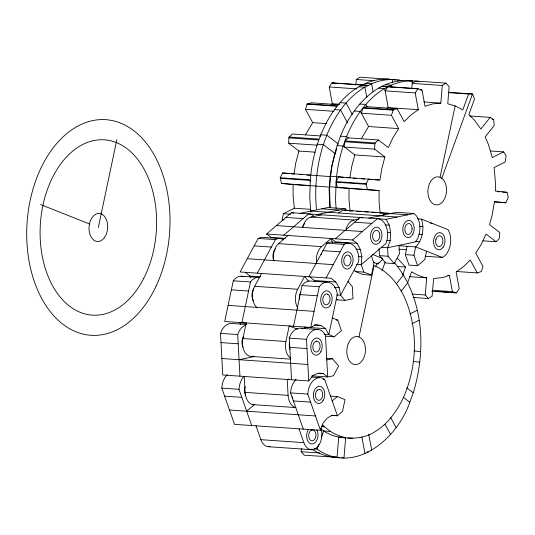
<?xml version="1.0" encoding="UTF-8"?>
<svg xmlns="http://www.w3.org/2000/svg" width="535" height="535" viewBox="0 0 535 535"><rect width="100%" height="100%" fill="white"/><g stroke="black" fill="none" stroke-linecap="round" stroke-linejoin="round"><path stroke-width="0.8" d="M315.189 152.167L298.918 151.037L288.706 143.193L288.867 137.876L289.174 137.04L292.451 133.997L320.92 135.97M494.407 201.989L505.796 202.785L508.25 197.415L507.006 192.326L495.37 191.022L495.45 182.763L494.153 167.482L505.16 162.018L506.163 155.832L503.642 151.893L492.294 157.531L488.221 143.975L485.158 136.913L494.186 125.638L493.711 119.573L490.174 117.386L480.865 129.015L474.271 119.954L468.861 114.557L474.498 99.142L472.505 93.953L468.6 94.026L462.795 109.909L455.118 105.89L447.748 103.81L449.159 86.663L445.956 83.132L442.278 85.453L440.82 103.121L432.534 103.93L425.031 106.311L422.008 90.04L417.962 88.877L415.187 92.923L418.303 109.688L410.666 115.206L404.172 121.679L397.171 108.752L393.319 109.769L391.446 115.292L398.662 128.614L392.837 137.99L388.343 147.573L378.426 139.963L375.149 143.005L374.841 143.841L344.747 141.755L344.587 147.071L354.805 154.916L384.892 157.002L381.769 168.819L379.95 180.054L330.583 176.242L329.573 188.307L330.035 207.533M384.892 157.002L374.674 149.158L374.841 143.841M336.776 148.469L331.901 165.362L330.088 176.597L282.661 172.952L280.24 177.754L281.45 183.405L293.113 184.582L293.1 195.67L294.303 208.215L283.303 213.712L282.219 219.524L282.299 219.898L283.924 220.012M330.088 176.597L329.112 189.932L330.021 207.787M329.727 186.735L349.001 188.46L348.981 199.548L350.091 211.358M367.425 189.37L366.174 184.287L336.087 182.194L337.331 187.283L379.088 190.547L379.074 201.635L380.178 213.445M398.99 245.338L399.444 253.857L394.215 263.568L388.062 256.238L387.601 247.725L390.209 240.636L390.63 232.725L389.373 225.168L386.069 219.323L291.414 212.696L266.577 234.009L271.191 237.373L285.242 238.342M280.206 178.315L310.293 180.409L309.745 197.85L310.855 211.907M336.087 182.194L335.532 199.642L336.107 208.784M368.635 178.917L366.214 183.719L336.127 181.632C336.983 169.595 339.484 157.691 343.055 146.169L344.747 141.755M366.174 184.287L366.214 183.719M394.302 262.458C423.941 298.048 426.435 349.783 413.321 392.63L409.75 402.44C397.258 438.854 353.836 476.464 315.831 448.183M355.842 85.112L356.303 79.488L359.981 77.167L391.453 79.494M392.342 82.805L392.61 79.595L386.591 79.18M411.789 88.188L412.385 80.966L406.366 80.551M339.531 457.412L304.375 455.245L301.172 451.714L301.446 448.45M266.577 234.009L352.545 239.974L357.159 243.338L360.276 249.424L361.887 256.793L361.225 264.685L363.827 272.101L371.517 275.15L373.998 263.374L371.39 255.957M505.796 202.785L494.48 201.601L492.073 215.498L489.538 224.653L499.743 232.538L499.269 238.69L495.992 241.726L486.088 234.083L480.992 244.762L475.762 253.048L482.965 266.39L481.393 271.546L477.24 272.93L470.258 259.983L463.765 266.457L456.128 271.967L459.217 288.753L456.442 292.792L452.396 291.635L449.393 275.351L442.806 277.525L433.604 278.534L432.126 296.203L428.448 298.523L425.245 294.992L426.683 277.852L409.603 276.669M426.569 251.209L424.81 259.535L417.621 265.708L413.943 255.222L415.695 246.896C422.804 239.78 424.342 228.525 421.547 219.136L417.447 218.855M349.863 177.968L351.676 166.733L354.805 154.916M330.282 396.081L337.317 396.569L345.008 399.625L342.527 411.402L337.438 415.762L332.228 415.227L327.233 418.089L323 423.145L320.492 430.307L234.517 424.342L221.804 388.116L222.232 384.578A17.227 11.389 -86 0 1 227.375 374.54M251.711 425.532L238.998 389.313L239.426 385.768A17.227 11.389 -86 0 1 244.054 376.252M303.298 429.11L290.579 392.891L291.007 389.353A17.227 11.389 -86 0 1 296.149 379.315M320.492 430.307L307.772 394.088L308.2 390.543A17.227 11.389 -86 0 1 322.585 378.205L324.725 379.542L337.438 415.762L331.185 415.327M330.583 176.242L331.887 166.586L334.121 155.999L337.037 145.754L340.608 135.937C351.89 107.261 377.87 76.632 411.843 80.999M98.34 227.482L116.844 139.675M243.953 276.769A17.227 11.389 -86 0 0 235.239 278.595L233.287 280.795L224.713 321.475L310.688 327.44L315.724 324.758L320.92 325.487L325.594 328.671L328.811 334.636L334.248 336.789L341.437 330.623L337.752 320.137L332.322 317.977M241.914 322.665L250.487 281.985L252.433 279.792A17.227 11.389 -86 0 1 259.702 277.545M253.383 356.143A14.358 9.49 -86 0 1 242.937 338.515L246.207 322.966M290.9 358.383A14.358 9.49 -86 0 1 285.917 341.497L289.194 325.949L297.5 329.246M293.494 326.25L302.068 285.563L304.02 283.369A17.227 11.389 -86 0 1 309.798 280.995L326.992 282.186M310.688 327.44L319.261 286.76L321.214 284.566A17.227 11.389 -86 0 1 336.589 290.665L337.384 293.949L328.811 334.636L324.123 334.308M358.998 336.93L356.598 336.482A14.07 9.302 -86 0 0 347.489 356.577A14.07 9.302 -86 0 0 362.964 359.473A14.07 9.302 -86 0 0 358.998 336.93L374.032 265.594C387.962 271.252 397.926 283.63 404.259 296.905C418.531 328.523 417.353 366.221 403.33 397.712C397.023 411.154 387.888 423.827 375.042 431.671C364.315 438.807 351.013 439.068 338.715 437.075C332.115 435.811 325.775 432.902 320.512 428.682M417.621 265.708L409.021 265.113L405.343 254.627L407.095 246.301M440.084 177.225L437.683 176.777A14.07 9.302 -86 0 0 428.301 195.743A14.07 9.302 -86 0 0 442.846 201.521A14.07 9.302 -86 0 0 442.284 178.603L440.084 177.225L455.118 105.89M298.918 151.037L295.795 162.854L293.976 174.089L291.555 173.848M326.517 123.605L312.694 122.642L305.478 109.327L307.043 104.171L311.196 102.787L338.849 104.706M393.018 110.136L362.924 108.05L361.359 113.206L368.575 126.521L398.662 128.614M280.24 177.754L310.333 179.84C311.189 167.803 313.697 155.906 317.262 144.376L318.96 139.963L288.867 137.876M307.043 104.171L337.137 106.258C330.242 114.737 325.106 124.535 320.839 134.566L319.261 139.127L289.174 137.04M375.149 143.005L345.055 140.919L346.627 136.358C350.9 126.327 356.029 116.53 362.924 108.05M441.783 178.289L472.505 93.953L448.918 92.314M375.69 266.784L376.834 263.648M382.043 270.643L385.2 262.01M318.8 444.311L317.081 449.019L314.072 448.811M321.381 437.249L323.675 430.976L330.55 431.451C335.137 434.393 340.24 436.58 345.597 437.556M402.741 274.803L405.57 267.105L397.411 258.318M407.476 283.082L411.636 271.753C416.217 274.689 421.326 276.876 426.683 277.852M326.23 358.303L332.482 358.738L338.635 366.06L333.399 375.777L327.708 376.968L323.147 373.45L317.91 373.276L312.814 375.617L308.728 380.947L222.754 374.981L220.514 333.358L221.798 330.255A17.227 11.389 -86 0 1 232.564 323.541L246.481 324.504M239.947 376.172L237.707 334.556L238.991 331.446A17.227 11.389 -86 0 1 246.04 324.959M291.535 379.75L289.295 338.133L290.579 335.03A17.227 11.389 -86 0 1 302.79 328.731M308.728 380.947L306.488 339.324L307.772 336.221A17.227 11.389 -86 0 1 323.876 332.844L325.467 335.345L327.708 376.968L311.858 375.864M305.452 134.853L312.694 122.642M361.332 138.732L368.575 126.521M336.127 181.632L338.541 176.824L343.39 177.319M280.674 238.623L263.481 237.433A17.227 11.389 -86 0 0 260.505 237.466L258.184 238.423L240.101 271.974L331.299 278.307L335.793 281.992L339.197 287.71L340.581 295.206L344.928 300.389L352.98 298.697L352.331 286.653L347.984 281.47M257.302 273.164L275.385 239.613L277.698 238.663A17.227 11.389 -86 0 1 283.517 239.754M257.302 307.832A14.358 9.49 -86 0 1 254.687 286.285L261.595 273.465M297.861 308.12A14.358 9.49 -86 0 1 297.674 289.268L304.582 276.448L308.882 281.564M308.882 276.742L326.965 243.191L329.279 242.241A17.227 11.389 -86 0 1 332.262 242.201L349.455 243.398M326.076 277.939L344.159 244.388L346.473 243.432A17.227 11.389 -86 0 1 358.784 258.084L358.664 261.655L340.581 295.206L336.669 294.932M373.249 262.177L377.897 264.022L378.747 262.638M330.938 104.626L332.329 103.723L329.212 86.958L331.988 82.912L368.361 85.299M307.344 103.803L337.438 105.89C344.065 97.323 352.384 89.9 362.081 84.998M396.415 283.817L403.443 274.977M401.21 291.087L407.737 282.868M393.319 109.769L363.232 107.682C369.859 99.115 378.178 91.686 387.875 86.79L385.1 90.836L388.216 107.602L386.818 108.505M377.897 264.022L382.819 259.294M345.055 140.919L348.338 137.876L378.426 139.963M283.771 235.199L308.608 213.886L310.942 214.321A17.227 11.389 -86 0 1 313.63 216.006M273.606 259.823A14.358 9.49 -86 0 1 278.575 243.639L288.064 235.5M316.593 262.805A14.358 9.49 -86 0 1 321.562 246.622L331.051 238.483L335.666 241.847L357.159 243.338M335.351 238.777L360.195 217.464L362.523 217.899M352.545 239.974L377.389 218.661L379.716 219.096A17.227 11.389 -86 0 1 387.079 240.068L386.063 243.371L361.225 264.685L356.537 264.364M246.682 411.201L254.841 404.199M332.235 400.936L337.317 396.569M425.058 256.245L442.251 257.435L444.485 256.044A17.227 11.389 -86 0 0 449.447 232.491L448.103 229.675L421.547 219.136M410.057 313.878L417.206 310.287M411.91 323.829L419.072 320.231M362.342 84.878C370.835 80.464 380.525 78.471 390.075 79.254M388.129 86.67C396.629 82.25 406.312 80.263 415.869 81.046L445.956 83.132M363.232 107.682L367.077 106.666L397.171 108.752M300.095 213.358L327.915 207.526L345.108 208.724L347.095 210.476M317.295 214.548L345.108 208.724M302.75 227.315A14.358 9.49 -86 0 1 310.962 217.076L321.588 214.849M310.962 217.076L353.949 220.059L358.858 219.029M368.876 218.133L396.689 212.301L413.889 213.492L415.876 215.251A17.227 11.389 -86 0 1 417.173 239.346L415.414 241.894L387.601 247.725L381.348 247.29M386.069 219.323L413.889 213.492M337.939 299.453L336.334 299.787L344.928 300.389M239.065 359.701L254.085 356.551M326.791 359.928L332.482 358.738M288.813 379.121L287.235 379.455L288.091 395.358A14.358 9.49 -86 0 0 295.862 407.596L252.874 404.614M393.519 79.849L395.773 80.009M397.278 80.11L399.531 80.27M415.548 81.38L418.557 81.587M356.303 79.488L374.199 80.731M442.278 85.453L412.184 83.366L415.869 81.046L419.306 81.641M365.599 83.38L371.618 83.794C381.167 79.434 392.122 78.478 402.353 80.705M385.374 84.751L391.393 85.172L391.787 87.252M382.11 86.249L418.223 88.756M331.988 82.912L368.1 85.419M381.856 86.369L417.962 88.877M420.383 89.927L422.008 90.04M448.27 92.615L468.6 94.026M358.871 86.77L364.89 87.192L371.618 83.794L373.096 91.732M378.646 88.141L384.665 88.563L385.1 90.836L415.187 92.923M329.212 86.958L356.865 88.877M423.747 101.938L440.82 103.121M340.079 102.673L346.098 103.094C351.415 96.815 357.748 91.311 364.89 87.192L366.816 97.504M359.854 104.051L365.873 104.465L367.077 106.666M332.329 103.723L339.651 104.231M388.216 107.602L418.303 109.688M469.844 115.975L490.174 117.386M492.086 119.465L493.711 119.573M334.576 109.615L340.594 110.036L347.63 122.99M354.351 110.992L360.369 111.407L361.359 113.206L391.446 115.292M305.478 109.327L333.94 111.3M320.839 134.807L326.858 135.221L338.474 144.116M340.614 136.178L346.633 136.592L348.338 137.876M490.635 150.99L503.642 151.893M317.402 144.236L323.421 144.657L335.03 153.545M337.177 145.607L343.189 146.028L344.587 147.071L374.674 149.158M288.706 143.193L317.168 145.172M299.674 174.484L302.108 174.657M306.99 174.992L310.246 175.219M353.113 178.195L356.363 178.422M361.245 178.757L364.502 178.984M368.568 179.265L371.818 179.492M374.259 179.66L379.141 180.001M497.249 191.65L499.683 191.818M502.124 191.991L507.006 192.326M281.45 183.405L329.226 187.083M293.113 184.582L310.193 185.765M349.001 188.46L379.088 190.547M344.473 210.175L387.46 213.157M321.736 208.824L338.929 210.014M390.51 213.599L407.71 214.789M349.395 210.803L352.705 211.037M356.838 211.325L360.971 211.606M364.275 211.84L368.408 212.127M371.718 212.355L375.851 212.642M379.984 212.93L384.117 213.218M387.427 213.445L389.901 213.619A14.358 9.49 -86 0 0 382.639 215.137M294.303 208.215L310.574 209.339M311.102 211.051L397.077 217.016M430.414 223.195L432.053 223.309M283.303 213.712L290.619 214.221M419.728 226.345L423.031 226.579M285.897 217.424L303.091 218.621M354.672 222.199L371.872 223.396M385.24 224.887L389.373 225.168M282.219 219.524L283.851 219.638M418.938 234.223L422.242 234.457M387.327 232.498L390.63 232.725M276.408 225.569L362.376 231.535M482.978 240.824L495.992 241.726M415.715 241.405L419.848 241.693M386.899 240.409L390.209 240.636M399.036 245.739L415.695 246.896L442.251 257.435M258.184 238.423L275.385 239.613M326.965 243.191L344.159 244.388M399.023 249.183L406.513 249.698M278.575 243.639L321.562 246.622M356.143 249.136L360.276 249.424M405.343 254.627L413.943 255.222M254.172 245.873L271.365 247.07M322.946 250.647L340.14 251.838M379.088 248.675L379.462 255.643L388.062 256.238M358.577 256.566L361.887 256.793M394.215 263.568L385.615 262.973L379.462 255.643M397.438 266.544L405.57 267.105M456.91 271.519L477.24 272.93M247.257 258.693L333.231 264.658M447.768 275.237L449.393 275.351M354.451 269.279L355.227 271.506L363.827 272.101M371.517 275.15L362.917 274.555L355.227 271.506M245.324 272.342L249.825 276.027L260.572 276.776M309.805 276.816L314.299 280.5L335.793 281.992M241.024 276.221L258.218 277.418M432.875 290.278L452.396 291.635M435.296 291.328L440.994 291.722M442.619 291.836L448.31 292.23M450.751 292.398L456.442 292.792M431.785 291.221L456.181 292.912M334.235 287.362L339.197 287.71M233.287 280.795L250.487 281.985M302.068 285.563L319.261 286.76M412.231 294.089L425.245 294.992M254.687 286.285L297.674 289.268M412.993 297.453L428.448 298.523M231.387 289.83L248.581 291.02M300.162 294.604L317.355 295.795M228.111 305.378L314.085 311.343M336.194 320.03L337.752 320.137M314.306 325.026L320.92 325.487M246.234 323.167L239.62 322.705L240.69 324.691M325.594 328.671L304.101 327.179L304.816 328.503M301.339 328.316L318.532 329.507M325.648 336.194L334.248 336.789M220.514 333.358L237.707 334.556M289.295 338.133L306.488 339.324M242.937 338.515L285.917 341.497M221.008 342.607L238.209 343.798M289.789 347.375L306.983 348.573M251.51 356.444L290.365 359.139M221.864 358.51L307.839 364.475M319.014 373.162L323.147 373.45M311.464 377.088L319.649 377.656M323.087 379.429L324.725 379.542M221.804 388.116L238.998 389.313M290.579 392.891L307.772 394.088M244.248 376.473L245.104 392.376L288.091 395.358M224.626 396.167L241.82 397.358M293.407 400.936L310.601 402.133M229.488 410.004L315.456 415.969M321.428 426.596L324.484 426.81L330.55 431.451M347.937 437.918L352.525 438.239M256.011 425.833L260.873 439.67L303.853 442.652A14.358 9.49 -86 0 0 316.666 447.741A14.358 9.49 -86 0 0 320.806 428.114M366.977 451.914L368.481 452.021M268.864 446.738L311.851 449.721M301.172 451.714L319.876 453.011M311.738 449.046C319.188 454.048 328.022 457.211 337.07 457.157L338.715 437.075L345.643 437.764L343.998 457.833L341.738 457.672M337.98 457.412L339.484 457.519M339.665 187.711L341.323 187.879M413.147 361.486L419.774 362.135M345.817 177.56L349.054 177.887M282.661 172.952L289.127 173.601M414.016 350.947L420.63 351.649M331.051 456.743L334.469 457.331M291.414 212.696L293.742 213.131M332.248 82.791L333.766 83.306M372.527 254.466L382.592 258.459M40.66 204.584L89.459 223.958M406.734 387.835L413.187 392.77M403.29 397.264L409.743 402.206M322.21 424.63L324.484 426.81M314.299 280.5L315.155 281.932M249.825 276.027L250.674 277.458M352.351 114.617L346.098 103.094C337.839 112.464 331.673 123.498 326.858 134.981L323.28 144.798C316.727 165.489 314.46 187.471 316.432 209.071M390.537 417.313L396.007 427.391M385.033 424.248L390.503 434.333M331.051 238.483L332.409 242.342M298.998 428.816L303.853 442.652M310.293 180.409L310.648 181.86M368.755 434.366L371.711 450.236M361.881 436.961L364.984 453.627M299.232 299.092A8.614 5.698 -86 0 1 300.576 292.719M273.927 261.02A8.614 5.698 -86 0 1 275.351 248.942M346.112 228.88A14.358 9.49 -86 0 1 353.949 220.059M254.533 404.701A14.358 9.49 -86 0 1 245.104 392.376M292.879 398.662A8.614 5.698 -86 0 1 292.197 396.723M243.004 347.128A8.614 5.698 -86 0 1 243.331 336.655M270.108 446.598A14.358 9.49 -86 0 1 260.873 439.67M316.887 429.799A8.614 5.698 -86 0 1 315.911 441.763A8.614 5.698 -86 0 1 307.986 441.335A8.614 5.698 -86 0 1 308.501 429.351M245.752 395.699A8.614 5.698 -86 0 1 245.237 386.544M289.896 349.455A8.614 5.698 -86 0 1 289.542 342.935M253.416 300.777A8.614 5.698 -86 0 1 253.791 288.612M321.107 254.74A8.614 5.698 -86 0 1 321.716 253.503M302.623 226.766A8.614 5.698 -86 0 1 304.803 223.583M338.588 213.211A14.358 9.49 -86 0 1 346.118 210.375M435.925 239.453L435.684 240.85A5.457 3.605 -86 0 0 438.359 246.555A5.457 3.605 -86 0 0 442.626 242.977L442.866 241.579A5.457 3.605 -86 0 0 440.198 235.875A5.457 3.605 -86 0 0 435.925 239.453M317.676 389.968L316.86 390.757A5.457 3.605 -86 0 0 315.951 397.88A5.457 3.605 -86 0 0 320.472 399.752L321.288 398.963A5.457 3.605 -86 0 0 322.197 391.841A5.457 3.605 -86 0 0 317.676 389.968M311.357 430.227L310.487 430.862A5.457 3.605 -86 0 0 309.003 437.811A5.457 3.605 -86 0 0 313.303 440.532L314.172 439.904A5.457 3.605 -86 0 0 315.657 432.955A5.457 3.605 -86 0 0 311.357 430.227M316.459 341.143L315.523 341.417A5.457 3.605 -86 0 0 312.888 347.636A5.457 3.605 -86 0 0 316.493 352.017L317.429 351.742A5.457 3.605 -86 0 0 320.057 345.53A5.457 3.605 -86 0 0 316.459 341.143M327.788 294.237L326.872 293.956A5.457 3.605 -86 0 0 322.919 298.316A5.457 3.605 -86 0 0 325.046 304.549L325.962 304.83A5.457 3.605 -86 0 0 329.914 300.469A5.457 3.605 -86 0 0 327.788 294.237M349.937 256.385L349.188 255.59A5.457 3.605 -86 0 0 344.513 257.435A5.457 3.605 -86 0 0 344.848 264.564L345.597 265.353A5.457 3.605 -86 0 0 350.271 263.508A5.457 3.605 -86 0 0 349.937 256.385M379.542 233.354L379.068 232.163A5.457 3.605 -86 0 0 374.386 231.214A5.457 3.605 -86 0 0 372.868 238.149L373.35 239.332A5.457 3.605 -86 0 0 378.031 240.289A5.457 3.605 -86 0 0 379.542 233.354M412.09 228.646L411.963 227.248A5.457 3.605 -86 0 0 407.984 223.643A5.457 3.605 -86 0 0 404.855 229.334L404.982 230.725A5.457 3.605 -86 0 0 408.961 234.337A5.457 3.605 -86 0 0 412.09 228.646M143.688 278.467A87.867 58.088 -86 0 0 107.348 140.143A87.867 58.088 -86 0 0 43.984 263.835A87.867 58.088 -86 0 0 143.688 278.467M104.599 237.333A14.07 9.302 -86 0 0 101.209 213.88A14.07 9.302 -86 0 0 89.218 231.234A14.07 9.302 -86 0 0 104.599 237.333M156.106 286.118A108.057 71.436 -86 0 0 106.177 119.706A108.057 71.436 -86 0 0 32.742 276.622A108.057 71.436 -86 0 0 156.106 286.118M351.762 265.627A8.614 5.698 -86 0 0 348.399 251.931A8.614 5.698 -86 0 0 342.019 263.862A8.614 5.698 -86 0 0 351.762 265.627M412.839 234.143A8.614 5.698 -86 0 0 409.482 220.447A8.614 5.698 -86 0 0 403.096 232.377A8.614 5.698 -86 0 0 412.839 234.143M320.839 351.736A8.614 5.698 -86 0 0 317.482 338.04A8.614 5.698 -86 0 0 311.102 349.97A8.614 5.698 -86 0 0 320.839 351.736M322.919 400.869A8.614 5.698 -86 0 0 320.806 386.524A8.614 5.698 -86 0 0 313.497 397.191A8.614 5.698 -86 0 0 322.919 400.869M330.262 305.398A8.614 5.698 -86 0 0 328.149 291.053A8.614 5.698 -86 0 0 320.839 301.72A8.614 5.698 -86 0 0 330.262 305.398M380.057 241.76A8.614 5.698 -86 0 0 377.937 227.415A8.614 5.698 -86 0 0 370.628 238.082A8.614 5.698 -86 0 0 380.057 241.76M443.12 247.224A8.614 5.698 -86 0 0 441.007 232.879A8.614 5.698 -86 0 0 433.698 243.545A8.614 5.698 -86 0 0 443.12 247.224"/></g></svg>
